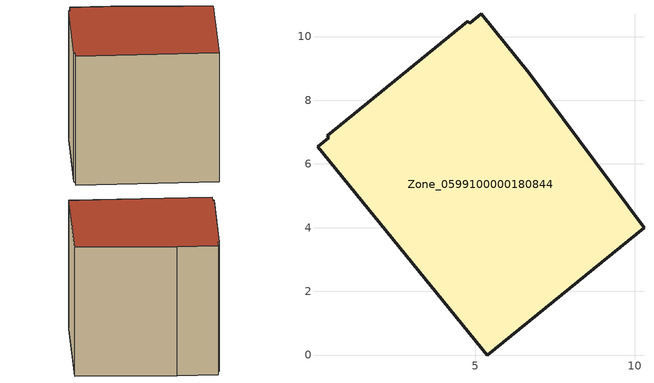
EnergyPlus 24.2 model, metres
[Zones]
Zone_0599100000180844
 floor ground (C_G): 0.35,6.88 4.77,10.47 4.82,10.41 5.19,10.71 6.7,8.84 10.3,4 5.37,0 0.05,6.54 0.4,6.82 z3.06
 wall outside (C_F): 10.3,4 6.7,8.84 5.19,10.71 4.82,10.41 4.77,10.47 0.35,6.88 0.4,6.82 0.05,6.54 5.37,0 10.3,4 z3.06:11.44
 roof outside (C_R): 6.7,8.84 5.19,10.71 4.82,10.41 4.77,10.47 0.35,6.88 0.4,6.82 0.05,6.54 5.37,0 10.3,4 z11.44
[BUILDING]
Pand.0599100000180844: North Axis=0; Terrain=City; Loads Convergence Tolerance Value=0.04; Temperature Convergence Tolerance Value=0.4; Solar Distribution=FullExterior; Maximum Number of Warmup Days=25; Minimum Number of Warmup Days=1
[Site:Location]
Rotterdam.The.Hague.AP_ZH_NLD Design_Conditions: Latitude=51.96; Longitude=4.45; Time Zone=1; Elevation=-4.5
[SITE:GROUNDTEMPERATURE:BUILDINGSURFACE]
18, 18, 18, 18, 18, 18, 18, 18, 18, 18, 18, 18
[MATERIAL] Thermal Absorptance=0.9; Solar Absorptance=0.7; Visible Absorptance=0.7
Name | Roughness | Thickness | Conductivity | Density | Specific Heat
G.TC.1946-1964 | MediumSmooth | 0.15 | 1 | 540 | 1210
F.TC.1946-1964 | Rough | 0.3 | 0.857143 | 1920 | 840
R.TC.1946-1964 | MediumRough | 0.2 | 0.235294 | 1500 | 1000
[CONSTRUCTION]
C_G: G.TC.1946-1964
C_F: F.TC.1946-1964
C_R: R.TC.1946-1964
[ZONE]
Zone_0599100000180844: Type=1; Multiplier=1; Ceiling Height=Autocalculate; Volume=Autocalculate; Floor Area=autocalculate; Part of Total Floor Area=Yes
[ZONEINFILTRATION:DESIGNFLOWRATE]
Infil_Zone_0599100000180844: Zone or ZoneList or Space or SpaceList=Zone_0599100000180844; Schedule=AlwaysOn; Design Flow Rate Calculation Method=Flow/Area; Flow Rate per Floor Area=0.003; Constant Term Coefficient=1; Temperature Term Coefficient=0; Velocity Term Coefficient=0; Velocity Squared Term Coefficient=0
[HVACTEMPLATE:ZONE:IDEALLOADSAIRSYSTEM]
Zone_0599100000180844: Maximum Heating Supply Air Temperature=50; Minimum Cooling Supply Air Temperature=13; Maximum Heating Supply Air Humidity Ratio=0.0156; Minimum Cooling Supply Air Humidity Ratio=0.0077; Heating Limit=NoLimit; Cooling Limit=NoLimit; Dehumidification Control Type=ConstantSensibleHeatRatio; Cooling Sensible Heat Ratio=0.7; Dehumidification Setpoint=60; Humidification Control Type=None; Humidification Setpoint=30; Outdoor Air Method=None; Outdoor Air Flow Rate per Person=0.00944; Outdoor Air Flow Rate per Zone Floor Area=0; Outdoor Air Flow Rate per Zone=0; Demand Controlled Ventilation Type=None; Outdoor Air Economizer Type=NoEconomizer; Heat Recovery Type=None; Sensible Heat Recovery Effectiveness=0.7; Latent Heat Recovery Effectiveness=0.65
[ZONECONTROL:THERMOSTAT]
ThermostatControl_Zone_0599100000180844: Zone or ZoneList=Zone_0599100000180844; Control Type Schedule=DualSetpointControlType; Control 1=Thermostat_Zone_0599100000180844; Temperature Difference Between Cutout And Setpoint=0
[THERMOSTATSETPOINT:DUALSETPOINT]
Thermostat_Zone_0599100000180844: Heating Setpoint Temperature Schedule=HeatingSetpoint_Zone_0599100000180844; Cooling Setpoint Temperature Schedule=CoolingSetpoint_Zone_0599100000180844
[SCHEDULE:COMPACT]
HeatingSetpoint_Zone_0599100000180844: Through: 12/31, For: AllDays, Until: 24:00, 21
CoolingSetpoint_Zone_0599100000180844: Through: 12/31, For: AllDays, Until: 24:00, 24
DualSetpointControlType: Through: 12/31, For: AllDays, Until: 24:00, 4
AlwaysOn: Through: 12/31, For: AllDays, Until: 24:00, 1
